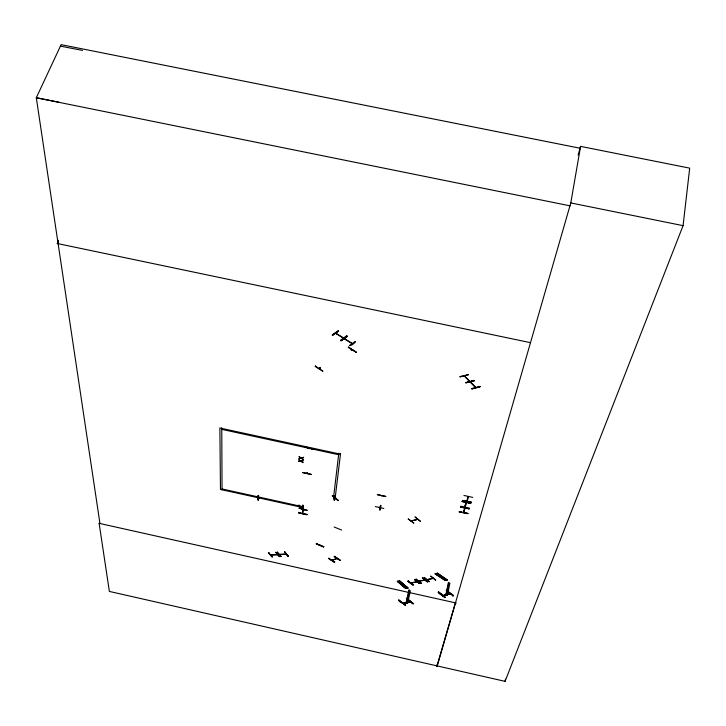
<?xml version="1.0" encoding="UTF-8"?>
<svg xmlns="http://www.w3.org/2000/svg" width="726" height="726" viewBox="0 0 726 726"><rect width="100%" height="100%" fill="white"/><g stroke="black" fill="none" stroke-linecap="round" stroke-linejoin="round"><path stroke-width="1.09" d="M463.424 512.483L464.667 508.082L464.903 508.554M463.841 512.483L464.023 511.449M466.437 502.9L465.956 502.846L466.183 501.757M466.373 502.973C466.909 503.853 462.834 511.776 466.038 502.483M467.145 501.23L468.488 496.775L467.989 497.092M270.544 554.864L277.523 554.682M257.939 499.896L258.157 495.622L257.966 499.896L258.483 499.642M279.201 554.41L279.973 554.374M258.338 499.924L258.538 495.658L258.365 500.032M258.628 498.063L259.291 498.018M411.497 583.014C408.566 582.833 418.24 581.798 416.307 581.771M286.225 554.247L279.329 554.546M341.674 530.062L334.123 527.003M424.12 580.038L424.928 580.038M424.855 580.074L418.72 581.417L419.201 581.109M433.141 578.459L432.478 578.377M303.55 457.643L301.671 458.215L303.395 459.585L301.163 458.315L298.813 458.614L300.718 458.033L298.958 456.645L301.226 457.934L303.668 457.235M302.76 472.671L311.318 474.541M301.907 507.665C301.78 506.975 301.934 507.855 302.107 507.329M302.724 509.797C302.66 499.896 304.239 509.579 302.27 509.697L302.778 505.069M302.606 513.591L303.341 509.489M302.896 509.761L303.377 509.57L302.969 509.87M306.898 473.379L307.289 472.962M309.349 448.241L309.403 448.695M307.243 472.989L307.198 473.443M298.767 512.32L298.64 512.946L306.826 514.761L306.944 514.144M299.157 508.118L307.27 510.351L299.067 508.282M58.116 243.682L58.461 240.306M456.282 603.034L99.126 523.337L109.372 591.427L505.069 681.351L683.075 225.65L689.7 168.151L580.582 146.38L578.114 155.11M340.548 453.532L335.113 498.408L333.479 498.045L338.824 453.16M335.113 495.622L334.604 500.069L334.132 499.96L334.713 495.586C334.16 506.793 333.969 494.043 335.176 495.704M334.985 497.836L335.811 497.991L335.076 497.827M302.778 472.481L311.336 474.377M470.711 503.309L461.945 501.475L470.757 503.163M505.069 681.351L505.441 679.119M463.941 495.45L472.744 497.392M460.502 507.047L469.232 508.835M462.017 501.194L470.711 503.3M437.261 666.005L570.79 202.926L580.582 146.38M380.043 507.864L379.099 507.655L379.898 507.628M380.542 505.532L379.662 509.951C381.032 510.705 380.996 499.071 380.125 510.006M377.339 494.715L385.933 496.484L377.375 494.551M375.36 506.603L383.818 508.472M437.188 664.408L436.762 666.586L455.429 602.843M453.36 595.374L452.924 595.846L453.36 595.374L446.399 590.274L452.951 595.819M381.395 495.831L381.822 495.912M379.471 507.184L379.852 507.438M446.073 594.167L447.034 594.921L446 594.158L446.853 592.833L447.878 593.641L447.643 594.83L446 594.158L448.387 582.433M446.762 590.193L446.327 590.665M446.608 594.059L448.913 582.325M463.442 512.438L463.587 511.349M463.932 512.129L463.696 511.322M447.57 594.812L449.875 583.078M463.996 511.394L463.887 512.166M464.985 506.04L464.894 506.802L465.057 506.104M465.221 506.893L465.42 506.131M466.092 502.492L466.301 501.684M466.528 502.592L466.609 501.748M466.918 500.323L466.845 501.158M467.163 501.176L467.363 500.414M444.775 597.562C446.59 597.262 438.613 594.14 438.177 592.407L438.613 591.935L445.129 597.48L438.259 592.017M343.788 338.125L342.69 337.717L343.589 338.271M474.051 380.351L465.738 382.684L474.332 380.723L465.829 382.702M474.341 380.705L466.038 382.829M430.799 576.317L435.7 579.902M424.084 577.787L429.002 581.671L429.393 581.263M435.618 580.292L430.781 575.999M414.864 579.711L419.519 583.277M415.826 579.412L420.708 583.332L421.134 582.869M427.296 581.907L422.459 577.642M424.474 577.379L429.002 581.671M416.207 579.003L415.78 579.466L421.026 583.169M406.433 598.351L413.303 603.696L406.433 598.351L410.544 601.927L403.066 603.515L410.544 601.927M352.328 343.48L344.36 338.57L344.478 337.753M407.259 602.861L407.958 599.567M407.767 602.752L410.335 590.683M412.912 585.056C403.447 576.979 409.482 583.804 413.33 584.611M419.501 583.559L414.6 579.412M412.958 603.769L410.898 601.754L403.447 603.333M467.834 513.709L459.195 511.785L467.916 513.409M469.341 508.1L460.647 506.176M471.301 502.41L462.562 500.423L471.319 502.338M403.429 603.333L410.816 602.144M408.411 580.764L407.985 581.227M405.172 605.411C406.95 605.103 398.982 602.081 398.556 600.402L398.982 599.948L405.507 605.339M413.303 603.696L406.769 598.278M406.215 602.108L407.059 600.819L408.094 601.6L407.84 602.771L406.215 602.108L407.25 602.889M406.297 602.126L408.865 590.057M406.805 602.017L409.373 589.948M462.562 500.423L471.374 502.138M334.323 556.216L340.095 559.982M334.359 562.287L334.75 561.806M328.978 558.058L328.588 558.548L334.359 562.278M316.291 543.847L323.515 546.959L323.796 546.415M316.545 543.357L316.264 543.91M356.139 352.183L348.244 347.2L356.139 352.146M355.259 341.538L349.342 345.558C350.34 346.583 356.43 342.073 355.223 341.501M302.806 505.441L302.379 509.307M298.921 505.36L304.13 509.833L304.575 509.343M298.595 505.541L299.039 505.06M344.405 338.57L344.705 337.817M346.692 335.721L346.574 336.156C345.785 337.826 333.606 345.694 347.01 336.437M346.62 336.274L347.182 336.111M347.064 336.555L341.293 340.621L340.812 340.222L346.747 335.793M288.313 556.17L284.755 552.005L288.313 556.207L288.031 555.844M277.459 552.314L280.663 556.561L281.144 556.17M341.265 340.485L340.902 340.195L346.665 336.084M287.932 556.225L284.492 551.687M279.347 556.298L279.619 556.66L275.78 552.159M272.504 556.615L272.014 557.014L268.484 552.84M277.586 552.023L277.105 552.422M332.272 334.976L338.062 330.838L338.461 331.156L332.717 335.258L332.272 334.976L338.434 331.011L332.626 335.131M459.195 511.803L467.898 513.482M460.547 506.875L469.232 508.799L460.502 507.02M319.739 367.537L320.012 368.472M319.876 367.547L319.73 368.264M268.919 552.495L268.438 552.885M320.139 367.728L319.322 368.817M315.556 365.831L315.138 366.421L322.907 371.222L315.456 366.149M463.778 512.502L464.921 508.608M258.674 495.377L258.102 495.667M221.757 427.768L222.056 489.805M313.623 449.067L304.829 447.107M323.678 546.769L316.418 543.738L323.696 546.805M319.985 545.19L320.266 545.299M285.409 554.11L286.035 554.047L279.329 554.374M334.586 562.169L328.824 558.421L334.641 562.106M469.958 381.449L464.449 375.787M308.949 448.26L308.995 448.713M475.802 387.403L470.33 381.803M413.212 584.947L408.302 581.063L413.176 584.965M413.793 523.047L408.112 518.89L413.756 523.074M302.923 509.47L302.588 513.536M304.14 509.815L298.64 505.487M337.218 558.603L331.964 560.372M272.377 556.906L268.792 552.776M460.13 376.848L468.47 374.661L459.876 376.622L460.166 376.975M466.863 500.731L467.308 500.795M445.229 580.464L435.01 573.83L435.645 573.64M435.682 573.631L435.164 573.694L445.728 580.41M446.78 580.01L447.18 579.874M447.298 579.947L437.152 572.995L447.053 580.02L436.58 573.349L446.935 580.047M334.976 498.317L334.332 498.508M397.294 581.453L399.636 580.873L408.021 588.06L405.553 588.477L397.34 581.453M397.912 581.172L406.17 588.196M407.894 587.996L399.01 581.163L407.604 588.124L399.173 581.045L399.627 580.873L407.967 588.078M319.903 368.536L319.413 368.835M351.275 350.005L352.146 349.887M417.078 581.825L410.916 583.159M426.77 579.647L433.077 578.277M351.239 349.977L351.892 349.705M334.895 497.818L335.666 497.936M331.755 560.2L337.018 558.421M405.716 588.359L397.494 581.245L405.761 588.269M319.676 368.3L319.068 368.645M356.121 352.146L348.344 347.101M302.397 507.492L301.68 507.32M417.731 519.353L411.143 520.86M418.575 581.227L424.683 579.883M417.759 519.38L411.261 521.023M351.674 349.732L352.092 349.959L351.448 350.286M259.264 498.172L258.465 497.982M379.925 507.855L379.19 507.674M334.232 556.597L340.004 560.363M464.558 375.85L464.785 376.504M334.132 498.317L334.577 498.127M301.671 507.51L302.225 507.356M469.604 380.969L469.087 381.005L469.731 381.586M332.19 495.931L337.989 500.305L332.444 495.894M415.063 517.057L420.427 521.377M422.378 578.023L427.641 581.798M424.048 577.842L429.311 581.653M427.405 579.502L426.942 579.775L433.177 578.422M306.889 472.889L306.88 473.316M406.687 598.669L412.985 603.742M438.531 592.334L444.802 597.525M407.495 601.727L408.094 601.6L407.05 600.856M277.405 554.709L270.707 555.027M468.043 496.648L466.854 501.112M398.347 581.962L400.48 581.59M401.95 585.029L404.073 584.657M402.785 585.737L404.917 585.374M403.529 586.372L405.662 586M404.364 587.08L406.496 586.717M404.926 587.552L407.05 587.189M335.684 333.143L336.583 333.697L335.485 333.279M352.074 343.625L344.07 338.661M284.783 552.032L288.004 556.125M475.24 386.858L475.022 387.058M475.566 387.557L474.976 387.076M464.676 376.431L465.039 376.277M470.548 382.448L470.012 381.94L475.457 387.493M60.439 46.128L82.519 50.421M58.969 102.23L36.3 97.747L61.129 44.649L580.029 148.231M570.79 202.926L683.075 225.65M570.082 205.848L36.3 97.747L99.961 523.564L99.135 523.392M57.027 243.455L530.452 342.663M340.385 454.149L219.869 428.004L220.468 489.451L301.916 507.374L301.989 506.548L222.047 488.961M221.575 429.329L338.561 454.712M415.136 516.976L420.499 521.304M380.451 505.623L380.923 505.732M302.678 505.468L303.132 505.568M334.296 556.515L340.067 560.281M422.441 577.95L427.396 581.844M414.582 579.729L419.537 583.595M275.753 552.477L279.319 556.579M335.884 333.225L343.652 337.998M343.389 338.18L335.566 333.334M435.546 573.576L445.737 580.401M435.437 573.703L445.483 580.491M469.568 381.477L464.241 375.995M398.647 600.021L405.271 605.039M298.867 505.423L304.475 509.743M438.586 591.971L445.21 597.09M446.399 590.274L453.278 595.774M421.053 583.259L416.107 579.303L420.98 583.232M479.85 386.395L471.637 388.573M277.405 552.359L281.044 556.543M298.613 461.309L300.927 461.373L303.15 462.634L301.435 461.273L303.305 460.701L300.991 460.992L298.731 459.703L300.482 461.092L298.613 461.309M304.838 446.944L313.596 449.176L304.838 446.935M298.676 512.683L306.853 514.553L298.676 512.683M450.592 593.559L442.697 595.601L450.592 593.559M450.864 593.777L442.969 595.819L450.864 593.777M480.158 386.695L471.882 388.936L480.158 386.695M332.444 495.903L337.989 500.314L332.444 495.903"/></g></svg>
